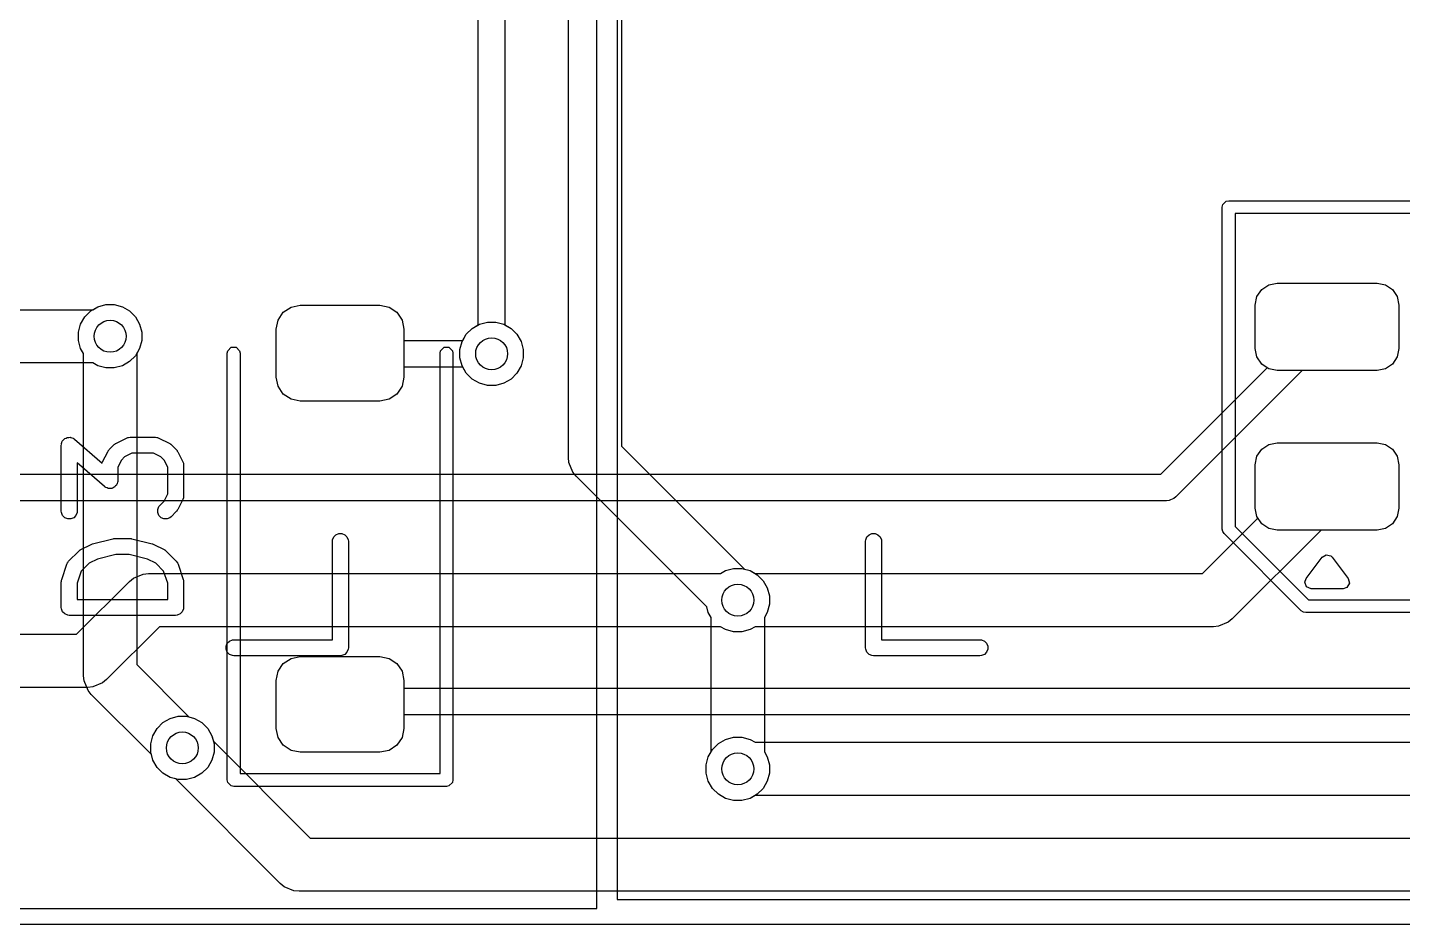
# Model space of a CAD drawing. Header units: millimetres. Extents: x 14 to 286, y -133 to -45.
# Drawn here: x 39.3 to 52.22, y -104.77 to -96.34 of the extents above; entities that cross this region are included whole.
import ezdxf

# ---------------------------------------------------------------- set-up
doc = ezdxf.new("R2010")
doc.units = ezdxf.units.MM
for name, color, linetype, true_color in [('B.Cu', 153, 'CONTINUOUS', 0x4d7fc4), ('F.Cu', 13, 'CONTINUOUS', 0xc83434), ('F.Mask', 201, 'CONTINUOUS', 0xd864ff), ('F.Paste', 253, 'CONTINUOUS', 0xb4a09a), ('F.Silkscreen', 41, 'CONTINUOUS', 0xf2eda1), ('User.Drawings', 9, 'CONTINUOUS', 0xc2c2c2)]:
    doc.layers.add(name, color=color, linetype=linetype, true_color=true_color)

msp = doc.modelspace()

# ---------------------------------------------------------------- linework, layer by layer
at = {"layer": 'B.Cu', "linetype": 'CONTINUOUS'}
for p, q in [((44.8854, -87.8428), (44.8854, -100.272646)), ((44.3854, -100.3762), (44.3854, -87.946354)), ((43.539, -99.131822), (43.539, -94.644976)), ((43.789, -94.5932), (43.789, -99.131822)), ((39.896372, -99.000894), (39.964195, -98.961736)), ((39.964195, -98.961736), (40.039842, -98.941467)), ((40.039842, -98.941467), (40.118158, -98.941467)), ((40.118158, -98.941467), (40.193805, -98.961736)), ((40.193805, -98.961736), (40.261628, -99.000894)), ((39.801836, -99.124095), (39.840994, -99.056272)), ((39.840994, -99.056272), (39.896372, -99.000894)), ((40.261628, -99.000894), (40.317006, -99.056272)), ((40.317006, -99.056272), (40.356164, -99.124095)), ((39.781567, -99.199742), (39.801836, -99.124095)), ((39.781567, -99.278058), (39.781567, -99.199742)), ((40.356164, -99.124095), (40.376433, -99.199742)), ((40.376433, -99.199742), (40.376433, -99.278058)), ((43.386836, -99.288295), (43.425994, -99.220472)), ((43.425994, -99.220472), (43.481372, -99.165094)), ((43.481372, -99.165094), (43.539, -99.131822)), ((43.789, -99.131822), (43.846628, -99.165094)), ((43.846628, -99.165094), (43.902006, -99.220472)), ((43.902006, -99.220472), (43.941164, -99.288295)), ((39.801836, -99.353705), (39.781567, -99.278058)), ((39.829, -99.400753), (39.801836, -99.353705)), ((40.356164, -99.353705), (40.329, -99.400753)), ((40.376433, -99.278058), (40.356164, -99.353705)), ((43.366567, -99.363942), (43.386836, -99.288295)), ((43.941164, -99.288295), (43.961433, -99.363942)), ((39.829, -102.4274), (39.829, -99.400753)), ((40.329, -99.400753), (40.329, -102.323846)), ((43.366567, -99.442258), (43.366567, -99.363942)), ((43.386836, -99.517905), (43.366567, -99.442258)), ((43.961433, -99.442258), (43.941164, -99.517905)), ((43.961433, -99.363942), (43.961433, -99.442258)), ((43.425994, -99.585728), (43.386836, -99.517905)), ((43.481372, -99.641106), (43.425994, -99.585728)), ((43.902006, -99.585728), (43.846628, -99.641106)), ((43.941164, -99.517905), (43.902006, -99.585728)), ((43.549195, -99.680264), (43.481372, -99.641106)), ((43.624842, -99.700533), (43.549195, -99.680264)), ((43.703158, -99.700533), (43.624842, -99.700533)), ((43.778805, -99.680264), (43.703158, -99.700533)), ((43.846628, -99.641106), (43.778805, -99.680264)), ((44.390204, -100.424973), (44.3854, -100.3762)), ((44.8854, -100.272646), (46.039428, -101.426675)), ((44.427533, -100.515093), (44.390204, -100.424973)), ((44.427537, -100.515097), (44.427533, -100.515093)), ((44.458623, -100.552977), (44.427537, -100.515097)), ((45.685875, -101.780228), (44.458623, -100.552977)), ((46.039428, -101.426675), (46.091905, -101.440736)), ((46.091905, -101.440736), (46.159728, -101.479894)), ((46.159728, -101.479894), (46.215106, -101.535272)), ((46.215106, -101.535272), (46.254264, -101.603095)), ((46.254264, -101.603095), (46.274533, -101.678742)), ((46.274533, -101.678742), (46.274533, -101.757058)), ((45.699936, -101.832705), (45.685875, -101.780228)), ((46.274533, -101.757058), (46.254264, -101.832705)), ((45.7271, -101.879753), (45.699936, -101.832705)), ((45.7271, -103.141346), (45.7271, -101.879753)), ((46.254264, -101.832705), (46.2271, -101.879753)), ((46.2271, -101.879753), (46.2271, -103.141346)), ((40.329, -102.323846), (40.820029, -102.814875)), ((39.833804, -102.476173), (39.829, -102.4274)), ((39.871133, -102.566293), (39.833804, -102.476173)), ((39.871137, -102.566297), (39.871133, -102.566293)), ((39.902223, -102.604177), (39.871137, -102.566297)), ((40.466475, -103.168429), (39.902223, -102.604177)), ((40.820029, -102.814875), (40.872505, -102.828936)), ((40.872505, -102.828936), (40.940328, -102.868094)), ((40.940328, -102.868094), (40.995706, -102.923472)), ((40.995706, -102.923472), (41.034864, -102.991295)), ((41.034864, -102.991295), (41.055133, -103.066942)), ((41.055133, -103.066942), (41.055133, -103.145258)), ((40.480536, -103.220905), (40.466475, -103.168429)), ((40.519694, -103.288728), (40.480536, -103.220905)), ((41.034864, -103.220905), (40.995706, -103.288728)), ((41.055133, -103.145258), (41.034864, -103.220905)), ((45.679667, -103.264042), (45.699936, -103.188395)), ((45.699936, -103.188395), (45.7271, -103.141346)), ((46.2271, -103.141346), (46.254264, -103.188395)), ((46.254264, -103.188395), (46.274533, -103.264042)), ((40.575072, -103.344106), (40.519694, -103.288728)), ((40.642895, -103.383264), (40.575072, -103.344106)), ((40.940328, -103.344106), (40.872505, -103.383264)), ((40.995706, -103.288728), (40.940328, -103.344106)), ((45.679667, -103.342358), (45.679667, -103.264042)), ((45.699936, -103.418005), (45.679667, -103.342358)), ((46.274533, -103.342358), (46.254264, -103.418005)), ((46.274533, -103.264042), (46.274533, -103.342358)), ((40.718542, -103.403533), (40.642895, -103.383264)), ((40.796858, -103.403533), (40.718542, -103.403533)), ((40.872505, -103.383264), (40.796858, -103.403533)), ((45.739094, -103.485828), (45.699936, -103.418005)), ((45.794472, -103.541206), (45.739094, -103.485828)), ((46.215106, -103.485828), (46.159728, -103.541206)), ((46.254264, -103.418005), (46.215106, -103.485828)), ((45.862295, -103.580364), (45.794472, -103.541206)), ((45.937942, -103.600633), (45.862295, -103.580364)), ((46.016258, -103.600633), (45.937942, -103.600633)), ((46.091905, -103.580364), (46.016258, -103.600633)), ((46.159728, -103.541206), (46.091905, -103.580364))]:
    msp.add_line(p, q, dxfattribs=at)
at = {"layer": 'B.Cu'}
for centre in [(40.079, -99.2389), (43.664, -99.4031), (45.9771, -101.7179), (40.7577, -103.1061), (45.9771, -103.3032)]:
    msp.add_circle(centre, 0.15, dxfattribs=at)
at = {"layer": 'F.Cu', "linetype": 'CONTINUOUS'}
for p, q in [((50.855605, -98.86655), (50.900043, -98.800043)), ((50.900043, -98.800043), (50.96655, -98.755605)), ((50.96655, -98.755605), (51.045, -98.74)), ((51.045, -98.74), (51.985, -98.74)), ((51.985, -98.74), (52.06345, -98.755605)), ((52.06345, -98.755605), (52.129957, -98.800043)), ((52.129957, -98.800043), (52.174395, -98.86655)), ((39.917146, -98.9889), (39.964195, -98.961736)), ((39.964195, -98.961736), (40.039842, -98.941467)), ((40.039842, -98.941467), (40.118158, -98.941467)), ((40.118158, -98.941467), (40.193805, -98.961736)), ((40.193805, -98.961736), (40.261628, -99.000894)), ((41.705901, -99.013401), (41.778896, -98.964627)), ((41.778896, -98.964627), (41.865, -98.9475)), ((41.865, -98.9475), (42.615, -98.9475)), ((42.615, -98.9475), (42.701104, -98.964627)), ((42.701104, -98.964627), (42.774099, -99.013401)), ((50.84, -98.945), (50.855605, -98.86655)), ((50.84, -99.355), (50.84, -98.945)), ((52.174395, -98.86655), (52.19, -98.945)), ((52.19, -98.945), (52.19, -99.355)), ((38.65, -98.9889), (39.917146, -98.9889)), ((40.261628, -99.000894), (40.317006, -99.056272)), ((40.317006, -99.056272), (40.356164, -99.124095)), ((41.64, -99.1725), (41.657127, -99.086396)), ((41.657127, -99.086396), (41.705901, -99.013401)), ((42.774099, -99.013401), (42.822873, -99.086396)), ((42.822873, -99.086396), (42.84, -99.1725)), ((40.356164, -99.124095), (40.376433, -99.199742)), ((40.376433, -99.199742), (40.376433, -99.278058)), ((41.64, -99.6225), (41.64, -99.1725)), ((42.84, -99.1725), (42.84, -99.2781)), ((43.392722, -99.2781), (43.425994, -99.220472)), ((43.425994, -99.220472), (43.481372, -99.165094)), ((43.481372, -99.165094), (43.549195, -99.125936)), ((43.549195, -99.125936), (43.624842, -99.105667)), ((43.624842, -99.105667), (43.703158, -99.105667)), ((43.703158, -99.105667), (43.778805, -99.125936)), ((43.778805, -99.125936), (43.846628, -99.165094)), ((43.846628, -99.165094), (43.902006, -99.220472)), ((43.902006, -99.220472), (43.941164, -99.288295)), ((40.356164, -99.353705), (40.317006, -99.421528)), ((40.376433, -99.278058), (40.356164, -99.353705)), ((42.84, -99.2781), (43.392722, -99.2781)), ((43.941164, -99.288295), (43.961433, -99.363942)), ((50.855605, -99.43345), (50.84, -99.355)), ((52.19, -99.355), (52.174395, -99.43345)), ((39.917146, -99.4889), (38.604027, -99.4889)), ((39.964195, -99.516064), (39.917146, -99.4889)), ((40.261628, -99.476906), (40.193805, -99.516064)), ((40.317006, -99.421528), (40.261628, -99.476906)), ((43.961433, -99.442258), (43.941164, -99.517905)), ((43.961433, -99.363942), (43.961433, -99.442258)), ((50.900043, -99.499957), (50.855605, -99.43345)), ((52.174395, -99.43345), (52.129957, -99.499957)), ((40.039842, -99.536333), (39.964195, -99.516064)), ((40.118158, -99.536333), (40.039842, -99.536333)), ((40.193805, -99.516064), (40.118158, -99.536333)), ((43.392722, -99.5281), (42.84, -99.5281)), ((42.84, -99.5281), (42.84, -99.6225)), ((43.425994, -99.585728), (43.392722, -99.5281)), ((43.481372, -99.641106), (43.425994, -99.585728)), ((43.902006, -99.585728), (43.846628, -99.641106)), ((43.941164, -99.517905), (43.902006, -99.585728)), ((49.953224, -100.535), (50.952929, -99.535294)), ((51.281777, -99.56), (50.093388, -100.748388)), ((50.952929, -99.535294), (50.900043, -99.499957)), ((51.985, -99.56), (51.281777, -99.56)), ((52.06345, -99.544395), (51.985, -99.56)), ((52.129957, -99.499957), (52.06345, -99.544395)), ((41.657127, -99.708604), (41.64, -99.6225)), ((41.705901, -99.781599), (41.657127, -99.708604)), ((42.822873, -99.708604), (42.774099, -99.781599)), ((42.84, -99.6225), (42.822873, -99.708604)), ((43.549195, -99.680264), (43.481372, -99.641106)), ((43.624842, -99.700533), (43.549195, -99.680264)), ((43.703158, -99.700533), (43.624842, -99.700533)), ((43.778805, -99.680264), (43.703158, -99.700533)), ((43.846628, -99.641106), (43.778805, -99.680264)), ((41.778896, -99.830373), (41.705901, -99.781599)), ((41.865, -99.8475), (41.778896, -99.830373)), ((42.615, -99.8475), (41.865, -99.8475)), ((42.701104, -99.830373), (42.615, -99.8475)), ((42.774099, -99.781599), (42.701104, -99.830373)), ((50.900043, -100.300043), (50.96655, -100.255605)), ((50.96655, -100.255605), (51.045, -100.24)), ((51.045, -100.24), (51.985, -100.24)), ((51.985, -100.24), (52.06345, -100.255605)), ((52.06345, -100.255605), (52.129957, -100.300043)), ((50.84, -100.445), (50.855605, -100.36655)), ((50.855605, -100.36655), (50.900043, -100.300043)), ((52.129957, -100.300043), (52.174395, -100.36655)), ((52.174395, -100.36655), (52.19, -100.445)), ((50.84, -100.855), (50.84, -100.445)), ((52.19, -100.445), (52.19, -100.855)), ((38.65, -100.535), (49.953224, -100.535)), ((50.043758, -100.776645), (50.029387, -100.782598)), ((50.074446, -100.763934), (50.043758, -100.776645)), ((50.074451, -100.763928), (50.074446, -100.763934)), ((50.093388, -100.748388), (50.074451, -100.763928)), ((50.005, -100.785), (38.65, -100.785)), ((50.029386, -100.782598), (50.005, -100.785)), ((50.029387, -100.782598), (50.029386, -100.782598)), ((50.855605, -100.93345), (50.84, -100.855)), ((52.19, -100.855), (52.174395, -100.93345)), ((50.343546, -101.4679), (50.864573, -100.946872)), ((50.864573, -100.946872), (50.855605, -100.93345)), ((52.129957, -100.999957), (52.06345, -101.044395)), ((52.174395, -100.93345), (52.129957, -100.999957)), ((51.458553, -101.06), (50.623877, -101.894677)), ((51.985, -101.06), (51.458553, -101.06)), ((52.06345, -101.044395), (51.985, -101.06)), ((45.862295, -101.440736), (45.937942, -101.420467)), ((45.937942, -101.420467), (46.016258, -101.420467)), ((46.016258, -101.420467), (46.091905, -101.440736)), ((39.764546, -102.038), (40.261423, -101.541123)), ((40.261423, -101.541123), (40.299302, -101.510037)), ((40.299302, -101.510037), (40.299307, -101.510033)), ((40.299307, -101.510033), (40.389427, -101.472704)), ((40.389427, -101.472704), (40.4382, -101.4679)), ((40.4382, -101.4679), (45.815246, -101.4679)), ((45.815246, -101.4679), (45.862295, -101.440736)), ((46.091905, -101.440736), (46.138954, -101.4679)), ((46.138954, -101.4679), (50.343546, -101.4679)), ((50.585993, -101.925767), (50.495873, -101.963096)), ((50.585997, -101.925762), (50.585993, -101.925767)), ((50.623877, -101.894677), (50.585997, -101.925762)), ((33.306454, -102.038), (39.764546, -102.038)), ((40.541754, -101.9679), (40.044877, -102.464777)), ((45.815246, -101.9679), (40.541754, -101.9679)), ((45.862295, -101.995064), (45.815246, -101.9679)), ((45.937942, -102.015333), (45.862295, -101.995064)), ((46.016258, -102.015333), (45.937942, -102.015333)), ((46.091905, -101.995064), (46.016258, -102.015333)), ((46.138954, -101.9679), (46.091905, -101.995064)), ((50.4471, -101.9679), (46.138954, -101.9679)), ((50.495873, -101.963096), (50.4471, -101.9679)), ((41.657127, -102.386396), (41.705901, -102.313401)), ((41.705901, -102.313401), (41.778896, -102.264627)), ((41.778896, -102.264627), (41.865, -102.2475)), ((41.865, -102.2475), (42.615, -102.2475)), ((42.615, -102.2475), (42.701104, -102.264627)), ((42.701104, -102.264627), (42.774099, -102.313401)), ((42.774099, -102.313401), (42.822873, -102.386396)), ((41.64, -102.4725), (41.657127, -102.386396)), ((42.822873, -102.386396), (42.84, -102.4725)), ((39.8681, -102.538), (33.306454, -102.538)), ((39.916873, -102.533196), (39.8681, -102.538)), ((40.006993, -102.495867), (39.916873, -102.533196)), ((40.006997, -102.495862), (40.006993, -102.495867)), ((40.044877, -102.464777), (40.006997, -102.495862)), ((41.64, -102.9225), (41.64, -102.4725)), ((42.84, -102.4725), (42.84, -102.545)), ((42.84, -102.545), (61.24, -102.545)), ((40.575072, -102.868094), (40.642895, -102.828936)), ((40.642895, -102.828936), (40.718542, -102.808667)), ((40.718542, -102.808667), (40.796858, -102.808667)), ((40.796858, -102.808667), (40.872505, -102.828936)), ((40.872505, -102.828936), (40.940328, -102.868094)), ((61.24, -102.795), (42.84, -102.795)), ((42.84, -102.795), (42.84, -102.9225)), ((40.480536, -102.991295), (40.519694, -102.923472)), ((40.519694, -102.923472), (40.575072, -102.868094)), ((40.940328, -102.868094), (40.995706, -102.923472)), ((40.995706, -102.923472), (41.034864, -102.991295)), ((41.657127, -103.008604), (41.64, -102.9225)), ((42.84, -102.9225), (42.822873, -103.008604)), ((40.460267, -103.066942), (40.480536, -102.991295)), ((40.460267, -103.145258), (40.460267, -103.066942)), ((41.034864, -102.991295), (41.048924, -103.04377)), ((41.048924, -103.04377), (41.957853, -103.9527)), ((41.705901, -103.081599), (41.657127, -103.008604)), ((41.778896, -103.130373), (41.705901, -103.081599)), ((42.774099, -103.081599), (42.701104, -103.130373)), ((42.822873, -103.008604), (42.774099, -103.081599)), ((45.739094, -103.120572), (45.794472, -103.065194)), ((45.794472, -103.065194), (45.862295, -103.026036)), ((45.862295, -103.026036), (45.937942, -103.005767)), ((45.937942, -103.005767), (46.016258, -103.005767)), ((46.016258, -103.005767), (46.091905, -103.026036)), ((46.091905, -103.026036), (46.138954, -103.0532)), ((46.138954, -103.0532), (60.3003, -103.0532)), ((40.480536, -103.220905), (40.460267, -103.145258)), ((40.519694, -103.288728), (40.480536, -103.220905)), ((41.865, -103.1475), (41.778896, -103.130373)), ((42.615, -103.1475), (41.865, -103.1475)), ((42.701104, -103.130373), (42.615, -103.1475)), ((45.679667, -103.264042), (45.699936, -103.188395)), ((45.699936, -103.188395), (45.739094, -103.120572)), ((40.575072, -103.344106), (40.519694, -103.288728)), ((40.642895, -103.383264), (40.575072, -103.344106)), ((45.679667, -103.342358), (45.679667, -103.264042)), ((45.699936, -103.418005), (45.679667, -103.342358)), ((40.69537, -103.397324), (40.642895, -103.383264)), ((41.677524, -104.379477), (40.69537, -103.397324)), ((45.739094, -103.485828), (45.699936, -103.418005)), ((45.794472, -103.541206), (45.739094, -103.485828)), ((45.862295, -103.580364), (45.794472, -103.541206)), ((45.937942, -103.600633), (45.862295, -103.580364)), ((46.016258, -103.600633), (45.937942, -103.600633)), ((46.091905, -103.580364), (46.016258, -103.600633)), ((46.138954, -103.5532), (46.091905, -103.580364)), ((60.196746, -103.5532), (46.138954, -103.5532)), ((41.957853, -103.9527), (59.745446, -103.9527)), ((41.715408, -104.410568), (41.677524, -104.379477)), ((41.805528, -104.447897), (41.715408, -104.410568)), ((41.805537, -104.447897), (41.805528, -104.447897)), ((41.8543, -104.4527), (41.805537, -104.447897)), ((59.745446, -104.4527), (41.8543, -104.4527))]:
    msp.add_line(p, q, dxfattribs=at)
at = {"layer": 'F.Cu'}
for centre in [(40.079, -99.2389), (43.664, -99.4031), (45.9771, -101.7179), (40.7577, -103.1061), (45.9771, -103.3032)]:
    msp.add_circle(centre, 0.15, dxfattribs=at)
at = {"layer": 'F.Mask', "linetype": 'CONTINUOUS'}
for p, q in [((50.855605, -98.86655), (50.900043, -98.800043)), ((50.900043, -98.800043), (50.96655, -98.755605)), ((50.96655, -98.755605), (51.045, -98.74)), ((51.045, -98.74), (51.985, -98.74)), ((51.985, -98.74), (52.06345, -98.755605)), ((52.06345, -98.755605), (52.129957, -98.800043)), ((52.129957, -98.800043), (52.174395, -98.86655)), ((41.705901, -99.013401), (41.778896, -98.964627)), ((41.778896, -98.964627), (41.865, -98.9475)), ((41.865, -98.9475), (42.615, -98.9475)), ((42.615, -98.9475), (42.701104, -98.964627)), ((42.701104, -98.964627), (42.774099, -99.013401)), ((50.84, -98.945), (50.855605, -98.86655)), ((50.84, -99.355), (50.84, -98.945)), ((52.174395, -98.86655), (52.19, -98.945)), ((52.19, -98.945), (52.19, -99.355)), ((41.64, -99.1725), (41.657127, -99.086396)), ((41.657127, -99.086396), (41.705901, -99.013401)), ((42.774099, -99.013401), (42.822873, -99.086396)), ((42.822873, -99.086396), (42.84, -99.1725)), ((41.64, -99.6225), (41.64, -99.1725)), ((42.84, -99.1725), (42.84, -99.6225)), ((50.855605, -99.43345), (50.84, -99.355)), ((52.19, -99.355), (52.174395, -99.43345)), ((50.900043, -99.499957), (50.855605, -99.43345)), ((52.174395, -99.43345), (52.129957, -99.499957)), ((50.96655, -99.544395), (50.900043, -99.499957)), ((51.045, -99.56), (50.96655, -99.544395)), ((51.985, -99.56), (51.045, -99.56)), ((52.06345, -99.544395), (51.985, -99.56)), ((52.129957, -99.499957), (52.06345, -99.544395)), ((41.657127, -99.708604), (41.64, -99.6225)), ((41.705901, -99.781599), (41.657127, -99.708604)), ((42.822873, -99.708604), (42.774099, -99.781599)), ((42.84, -99.6225), (42.822873, -99.708604)), ((41.778896, -99.830373), (41.705901, -99.781599)), ((41.865, -99.8475), (41.778896, -99.830373)), ((42.615, -99.8475), (41.865, -99.8475)), ((42.701104, -99.830373), (42.615, -99.8475)), ((42.774099, -99.781599), (42.701104, -99.830373)), ((50.900043, -100.300043), (50.96655, -100.255605)), ((50.96655, -100.255605), (51.045, -100.24)), ((51.045, -100.24), (51.985, -100.24)), ((51.985, -100.24), (52.06345, -100.255605)), ((52.06345, -100.255605), (52.129957, -100.300043)), ((50.84, -100.445), (50.855605, -100.36655)), ((50.855605, -100.36655), (50.900043, -100.300043)), ((52.129957, -100.300043), (52.174395, -100.36655)), ((52.174395, -100.36655), (52.19, -100.445)), ((50.84, -100.855), (50.84, -100.445)), ((52.19, -100.445), (52.19, -100.855)), ((50.855605, -100.93345), (50.84, -100.855)), ((52.19, -100.855), (52.174395, -100.93345)), ((50.900043, -100.999957), (50.855605, -100.93345)), ((50.96655, -101.044395), (50.900043, -100.999957)), ((52.129957, -100.999957), (52.06345, -101.044395)), ((52.174395, -100.93345), (52.129957, -100.999957)), ((51.045, -101.06), (50.96655, -101.044395)), ((51.985, -101.06), (51.045, -101.06)), ((52.06345, -101.044395), (51.985, -101.06)), ((41.657127, -102.386396), (41.705901, -102.313401)), ((41.705901, -102.313401), (41.778896, -102.264627)), ((41.778896, -102.264627), (41.865, -102.2475)), ((41.865, -102.2475), (42.615, -102.2475)), ((42.615, -102.2475), (42.701104, -102.264627)), ((42.701104, -102.264627), (42.774099, -102.313401)), ((42.774099, -102.313401), (42.822873, -102.386396)), ((41.64, -102.4725), (41.657127, -102.386396)), ((42.822873, -102.386396), (42.84, -102.4725)), ((41.64, -102.9225), (41.64, -102.4725)), ((42.84, -102.4725), (42.84, -102.9225)), ((41.657127, -103.008604), (41.64, -102.9225)), ((42.84, -102.9225), (42.822873, -103.008604)), ((41.705901, -103.081599), (41.657127, -103.008604)), ((41.778896, -103.130373), (41.705901, -103.081599)), ((42.774099, -103.081599), (42.701104, -103.130373)), ((42.822873, -103.008604), (42.774099, -103.081599)), ((41.865, -103.1475), (41.778896, -103.130373)), ((42.615, -103.1475), (41.865, -103.1475)), ((42.701104, -103.130373), (42.615, -103.1475))]:
    msp.add_line(p, q, dxfattribs=at)
at = {"layer": 'F.Paste', "linetype": 'CONTINUOUS'}
for p, q in [((50.855605, -98.86655), (50.900043, -98.800043)), ((50.900043, -98.800043), (50.96655, -98.755605)), ((50.96655, -98.755605), (51.045, -98.74)), ((51.045, -98.74), (51.985, -98.74)), ((51.985, -98.74), (52.06345, -98.755605)), ((52.06345, -98.755605), (52.129957, -98.800043)), ((52.129957, -98.800043), (52.174395, -98.86655)), ((41.705901, -99.013401), (41.778896, -98.964627)), ((41.778896, -98.964627), (41.865, -98.9475)), ((41.865, -98.9475), (42.615, -98.9475)), ((42.615, -98.9475), (42.701104, -98.964627)), ((42.701104, -98.964627), (42.774099, -99.013401)), ((50.84, -98.945), (50.855605, -98.86655)), ((50.84, -99.355), (50.84, -98.945)), ((52.174395, -98.86655), (52.19, -98.945)), ((52.19, -98.945), (52.19, -99.355)), ((41.64, -99.1725), (41.657127, -99.086396)), ((41.657127, -99.086396), (41.705901, -99.013401)), ((42.774099, -99.013401), (42.822873, -99.086396)), ((42.822873, -99.086396), (42.84, -99.1725)), ((41.64, -99.6225), (41.64, -99.1725)), ((42.84, -99.1725), (42.84, -99.6225)), ((50.855605, -99.43345), (50.84, -99.355)), ((52.19, -99.355), (52.174395, -99.43345)), ((50.900043, -99.499957), (50.855605, -99.43345)), ((52.174395, -99.43345), (52.129957, -99.499957)), ((50.96655, -99.544395), (50.900043, -99.499957)), ((51.045, -99.56), (50.96655, -99.544395)), ((51.985, -99.56), (51.045, -99.56)), ((52.06345, -99.544395), (51.985, -99.56)), ((52.129957, -99.499957), (52.06345, -99.544395)), ((41.657127, -99.708604), (41.64, -99.6225)), ((41.705901, -99.781599), (41.657127, -99.708604)), ((42.822873, -99.708604), (42.774099, -99.781599)), ((42.84, -99.6225), (42.822873, -99.708604)), ((41.778896, -99.830373), (41.705901, -99.781599)), ((41.865, -99.8475), (41.778896, -99.830373)), ((42.615, -99.8475), (41.865, -99.8475)), ((42.701104, -99.830373), (42.615, -99.8475)), ((42.774099, -99.781599), (42.701104, -99.830373)), ((50.900043, -100.300043), (50.96655, -100.255605)), ((50.96655, -100.255605), (51.045, -100.24)), ((51.045, -100.24), (51.985, -100.24)), ((51.985, -100.24), (52.06345, -100.255605)), ((52.06345, -100.255605), (52.129957, -100.300043)), ((50.84, -100.445), (50.855605, -100.36655)), ((50.855605, -100.36655), (50.900043, -100.300043)), ((52.129957, -100.300043), (52.174395, -100.36655)), ((52.174395, -100.36655), (52.19, -100.445)), ((50.84, -100.855), (50.84, -100.445)), ((52.19, -100.445), (52.19, -100.855)), ((50.855605, -100.93345), (50.84, -100.855)), ((52.19, -100.855), (52.174395, -100.93345)), ((50.900043, -100.999957), (50.855605, -100.93345)), ((50.96655, -101.044395), (50.900043, -100.999957)), ((52.129957, -100.999957), (52.06345, -101.044395)), ((52.174395, -100.93345), (52.129957, -100.999957)), ((51.045, -101.06), (50.96655, -101.044395)), ((51.985, -101.06), (51.045, -101.06)), ((52.06345, -101.044395), (51.985, -101.06)), ((41.657127, -102.386396), (41.705901, -102.313401)), ((41.705901, -102.313401), (41.778896, -102.264627)), ((41.778896, -102.264627), (41.865, -102.2475)), ((41.865, -102.2475), (42.615, -102.2475)), ((42.615, -102.2475), (42.701104, -102.264627)), ((42.701104, -102.264627), (42.774099, -102.313401)), ((42.774099, -102.313401), (42.822873, -102.386396)), ((41.64, -102.4725), (41.657127, -102.386396)), ((42.822873, -102.386396), (42.84, -102.4725)), ((41.64, -102.9225), (41.64, -102.4725)), ((42.84, -102.4725), (42.84, -102.9225)), ((41.657127, -103.008604), (41.64, -102.9225)), ((42.84, -102.9225), (42.822873, -103.008604)), ((41.705901, -103.081599), (41.657127, -103.008604)), ((41.778896, -103.130373), (41.705901, -103.081599)), ((42.774099, -103.081599), (42.701104, -103.130373)), ((42.822873, -103.008604), (42.774099, -103.081599)), ((41.865, -103.1475), (41.778896, -103.130373)), ((42.615, -103.1475), (41.865, -103.1475)), ((42.701104, -103.130373), (42.615, -103.1475))]:
    msp.add_line(p, q, dxfattribs=at)
at = {"layer": 'F.Silkscreen', "linetype": 'CONTINUOUS'}
for p, q in [((50.53, -98.025), (50.534567, -98.002039)), ((50.53, -101.05), (50.53, -98.025)), ((50.534567, -98.002039), (50.567039, -97.969567)), ((50.567039, -97.969567), (50.59, -97.965)), ((50.59, -97.965), (57.89, -97.965)), ((50.65, -98.085), (50.65, -101.025147)), ((57.83, -98.085), (50.65, -98.085)), ((41.184567, -99.374539), (41.217039, -99.342067)), ((41.217039, -99.342067), (41.262961, -99.342067)), ((41.262961, -99.342067), (41.295433, -99.374539)), ((43.184567, -99.374539), (43.217039, -99.342067)), ((43.217039, -99.342067), (43.262961, -99.342067)), ((43.262961, -99.342067), (43.295433, -99.374539)), ((41.18, -99.3975), (41.184567, -99.374539)), ((41.18, -103.4075), (41.18, -99.3975)), ((41.295433, -99.374539), (41.3, -99.3975)), ((41.3, -99.3975), (41.3, -103.3475)), ((43.18, -99.3975), (43.184567, -99.374539)), ((43.18, -103.3475), (43.18, -99.3975)), ((43.295433, -99.374539), (43.3, -99.3975)), ((43.3, -99.3975), (43.3, -103.4075)), ((39.619819, -100.261785), (39.620581, -100.254046)), ((39.619819, -100.880832), (39.619819, -100.261785)), ((39.62045, -100.252079), (39.620908, -100.250723)), ((39.620581, -100.254046), (39.62045, -100.252079)), ((39.620908, -100.250723), (39.62126, -100.247153)), ((39.62126, -100.247153), (39.625923, -100.235895)), ((39.625923, -100.235895), (39.629825, -100.224358)), ((39.629825, -100.224358), (39.63149, -100.222453)), ((39.63149, -100.222453), (39.632459, -100.220117)), ((39.632459, -100.220117), (39.641069, -100.211506)), ((39.641069, -100.211506), (39.649095, -100.202334)), ((39.649095, -100.202334), (39.651364, -100.201211)), ((39.651364, -100.201211), (39.653151, -100.199425)), ((39.653151, -100.199425), (39.664401, -100.194764)), ((39.664401, -100.194764), (39.675327, -100.189362)), ((39.675327, -100.189362), (39.67785, -100.189193)), ((39.67785, -100.189193), (39.680187, -100.188226)), ((39.680187, -100.188226), (39.692372, -100.188226)), ((39.692372, -100.188226), (39.704525, -100.187416)), ((39.704525, -100.187416), (39.70692, -100.188226)), ((39.70692, -100.188226), (39.709451, -100.188226)), ((39.709451, -100.188226), (39.720708, -100.192889)), ((39.720708, -100.192889), (39.732246, -100.196791)), ((39.732246, -100.196791), (39.735163, -100.198876)), ((39.735163, -100.198876), (39.736487, -100.199425)), ((39.736487, -100.199425), (39.737882, -100.20082)), ((39.737882, -100.20082), (39.744207, -100.205342)), ((39.744207, -100.205342), (40.003516, -100.432237)), ((40.070357, -100.30399), (40.117976, -100.256371)), ((40.117976, -100.256371), (40.123725, -100.251652)), ((40.123725, -100.251652), (40.125025, -100.250154)), ((40.125025, -100.250154), (40.127284, -100.248732)), ((40.127284, -100.248732), (40.129341, -100.247044)), ((40.129341, -100.247044), (40.131168, -100.246286)), ((40.131168, -100.246286), (40.137468, -100.242322)), ((40.137468, -100.242322), (40.232706, -100.194703)), ((40.232706, -100.194703), (40.246437, -100.189448)), ((40.246437, -100.189448), (40.249126, -100.189256)), ((40.249126, -100.189256), (40.251615, -100.188226)), ((40.251615, -100.188226), (40.266247, -100.186785)), ((40.266247, -100.186785), (40.504342, -100.186785)), ((40.504342, -100.186785), (40.518974, -100.188226)), ((40.518974, -100.188226), (40.521463, -100.189257)), ((40.521463, -100.189257), (40.524151, -100.189448)), ((40.524151, -100.189448), (40.537883, -100.194703)), ((40.537883, -100.194703), (40.633121, -100.242322)), ((40.633121, -100.242322), (40.639417, -100.246285)), ((40.639417, -100.246285), (40.641247, -100.247043)), ((40.641247, -100.247043), (40.643305, -100.248732)), ((40.643305, -100.248732), (40.645564, -100.250154)), ((40.645564, -100.250154), (40.646863, -100.251652)), ((40.646863, -100.251652), (40.652612, -100.25637)), ((40.652612, -100.25637), (40.700232, -100.303989)), ((40.008689, -100.41872), (40.056308, -100.323482)), ((40.056308, -100.323482), (40.060272, -100.317182)), ((40.060272, -100.317182), (40.06103, -100.315355)), ((40.06103, -100.315355), (40.062718, -100.313298)), ((40.062718, -100.313298), (40.06414, -100.311039)), ((40.06414, -100.311039), (40.065638, -100.309739)), ((40.065638, -100.309739), (40.070357, -100.30399)), ((40.215436, -100.371043), (40.185029, -100.40145)), ((40.283952, -100.336785), (40.215436, -100.371043)), ((40.486637, -100.336785), (40.283952, -100.336785)), ((40.555153, -100.371043), (40.486637, -100.336785)), ((40.585561, -100.40145), (40.555153, -100.371043)), ((40.700232, -100.303989), (40.70495, -100.309738)), ((40.70495, -100.309738), (40.70645, -100.311039)), ((40.70645, -100.311039), (40.707872, -100.313298)), ((40.707872, -100.313298), (40.70956, -100.315355)), ((40.70956, -100.315355), (40.710317, -100.317182)), ((40.710317, -100.317182), (40.714282, -100.323482)), ((40.714282, -100.323482), (40.761901, -100.41872)), ((40.026383, -100.651561), (39.769819, -100.427067)), ((39.769819, -100.427067), (39.769819, -100.880832)), ((40.003516, -100.432237), (40.008689, -100.41872)), ((40.185029, -100.40145), (40.150771, -100.469966)), ((40.150771, -100.469966), (40.150771, -100.595118)), ((40.619819, -100.469966), (40.585561, -100.40145)), ((40.619819, -100.72027), (40.619819, -100.469966)), ((40.761901, -100.41872), (40.767156, -100.432451)), ((40.767156, -100.432451), (40.767347, -100.43514)), ((40.767347, -100.43514), (40.768378, -100.437629)), ((40.768378, -100.437629), (40.769819, -100.452261)), ((40.769819, -100.452261), (40.769819, -100.737975)), ((40.032707, -100.656082), (40.026383, -100.651561)), ((40.12952, -100.645396), (40.121495, -100.654569)), ((40.138131, -100.636786), (40.12952, -100.645396)), ((40.139099, -100.634449), (40.138131, -100.636786)), ((40.140765, -100.632545), (40.139099, -100.634449)), ((40.144666, -100.621007), (40.140765, -100.632545)), ((40.14933, -100.60975), (40.144666, -100.621007)), ((40.149681, -100.606179), (40.14933, -100.60975)), ((40.15014, -100.604824), (40.149681, -100.606179)), ((40.150771, -100.595118), (40.150008, -100.602856)), ((40.150008, -100.602856), (40.15014, -100.604824)), ((40.034103, -100.657478), (40.032707, -100.656082)), ((40.035426, -100.658026), (40.034103, -100.657478)), ((40.038344, -100.660112), (40.035426, -100.658026)), ((40.049881, -100.664013), (40.038344, -100.660112)), ((40.061139, -100.668677), (40.049881, -100.664013)), ((40.06367, -100.668677), (40.061139, -100.668677)), ((40.066065, -100.669487), (40.06367, -100.668677)), ((40.078218, -100.668677), (40.066065, -100.669487)), ((40.090403, -100.668677), (40.078218, -100.668677)), ((40.092739, -100.667709), (40.090403, -100.668677)), ((40.095263, -100.667541), (40.092739, -100.667709)), ((40.106188, -100.662138), (40.095263, -100.667541)), ((40.117439, -100.657478), (40.106188, -100.662138)), ((40.119225, -100.655691), (40.117439, -100.657478)), ((40.121495, -100.654569), (40.119225, -100.655691)), ((40.585561, -100.788785), (40.619819, -100.72027)), ((40.761901, -100.771516), (40.714282, -100.866754)), ((40.767156, -100.757785), (40.761901, -100.771516)), ((40.767347, -100.755095), (40.767156, -100.757785)), ((40.768378, -100.752607), (40.767347, -100.755095)), ((40.769819, -100.737975), (40.768378, -100.752607)), ((39.62126, -100.895464), (39.619819, -100.880832)), ((39.632459, -100.9225), (39.62126, -100.895464)), ((39.768378, -100.895464), (39.757179, -100.9225)), ((39.769819, -100.880832), (39.768378, -100.895464)), ((40.526021, -100.8662), (40.53722, -100.839164)), ((40.526021, -100.895463), (40.526021, -100.8662)), ((40.537219, -100.922499), (40.526021, -100.895463)), ((40.53722, -100.839164), (40.546548, -100.827798)), ((40.546548, -100.827798), (40.585561, -100.788785)), ((40.700232, -100.886247), (40.652612, -100.933866)), ((40.70495, -100.880497), (40.700232, -100.886247)), ((40.70645, -100.879197), (40.70495, -100.880497)), ((40.707872, -100.876937), (40.70645, -100.879197)), ((40.70956, -100.874881), (40.707872, -100.876937)), ((40.710317, -100.873053), (40.70956, -100.874881)), ((40.714282, -100.866754), (40.710317, -100.873053)), ((39.653151, -100.943192), (39.632459, -100.9225)), ((39.680187, -100.954391), (39.653151, -100.943192)), ((39.709451, -100.954391), (39.680187, -100.954391)), ((39.736487, -100.943192), (39.709451, -100.954391)), ((39.757179, -100.9225), (39.736487, -100.943192)), ((40.557912, -100.943192), (40.537219, -100.922499)), ((40.584948, -100.954391), (40.557912, -100.943192)), ((40.614211, -100.954391), (40.584948, -100.954391)), ((40.641247, -100.943193), (40.614211, -100.954391)), ((40.652612, -100.933866), (40.641247, -100.943193)), ((50.65, -101.025147), (51.339853, -101.715)), ((39.914724, -101.189024), (40.1052, -101.141405)), ((40.1052, -101.141405), (40.107736, -101.141029)), ((40.107736, -101.141029), (40.108758, -101.140607)), ((40.108758, -101.140607), (40.11427, -101.140064)), ((40.11427, -101.140064), (40.119744, -101.139255)), ((40.119744, -101.139255), (40.120836, -101.139417)), ((40.120836, -101.139417), (40.12339, -101.139166)), ((40.12339, -101.139166), (40.266247, -101.139166)), ((40.266247, -101.139166), (40.2688, -101.139417)), ((40.2688, -101.139417), (40.269893, -101.139255)), ((40.269893, -101.139255), (40.275366, -101.140064)), ((40.275366, -101.140064), (40.280879, -101.140607)), ((40.280879, -101.140607), (40.2819, -101.141029)), ((40.2819, -101.141029), (40.284437, -101.141405)), ((40.284437, -101.141405), (40.474913, -101.189024)), ((50.534567, -101.072961), (50.53, -101.05)), ((50.547574, -101.092426), (50.534567, -101.072961)), ((51.272574, -101.817427), (50.547574, -101.092426)), ((39.689405, -101.351609), (39.784643, -101.256371)), ((39.784643, -101.256371), (39.790393, -101.25165)), ((39.790393, -101.25165), (39.791692, -101.250154)), ((39.791692, -101.250154), (39.793946, -101.248734)), ((39.793946, -101.248734), (39.796008, -101.247043)), ((39.796008, -101.247043), (39.79784, -101.246284)), ((39.79784, -101.246284), (39.804135, -101.242322)), ((39.804135, -101.242322), (39.899373, -101.194703)), ((39.899373, -101.194703), (39.900442, -101.194293)), ((39.900442, -101.194293), (39.900878, -101.193971)), ((39.900878, -101.193971), (39.907014, -101.191778)), ((39.907014, -101.191778), (39.913104, -101.189448)), ((39.913104, -101.189448), (39.913644, -101.189409)), ((39.913644, -101.189409), (39.914724, -101.189024)), ((40.132624, -101.289166), (39.95909, -101.332549)), ((40.257013, -101.289166), (40.132624, -101.289166)), ((40.430547, -101.332549), (40.257013, -101.289166)), ((40.474913, -101.189024), (40.475992, -101.189409)), ((40.475992, -101.189409), (40.476532, -101.189448)), ((40.476532, -101.189448), (40.482613, -101.191775)), ((40.482613, -101.191775), (40.488759, -101.193971)), ((40.488759, -101.193971), (40.489194, -101.194293)), ((40.489194, -101.194293), (40.490264, -101.194703)), ((40.490264, -101.194703), (40.585502, -101.242322)), ((40.585502, -101.242322), (40.591798, -101.246285)), ((40.591798, -101.246285), (40.593628, -101.247043)), ((40.593628, -101.247043), (40.595686, -101.248732)), ((40.595686, -101.248732), (40.597945, -101.250154)), ((40.597945, -101.250154), (40.599244, -101.251652)), ((40.599244, -101.251652), (40.604994, -101.256371)), ((40.604994, -101.256371), (40.700233, -101.351609)), ((51.467, -101.314), (51.506515, -101.290603)), ((51.506515, -101.290603), (51.551, -101.302)), ((39.623668, -101.523782), (39.671287, -101.380925)), ((39.671287, -101.380925), (39.677281, -101.3675)), ((39.677281, -101.3675), (39.679046, -101.365464)), ((39.679046, -101.365464), (39.680078, -101.362974)), ((39.680078, -101.362974), (39.689405, -101.351609)), ((39.882103, -101.371043), (39.80799, -101.445155)), ((39.95909, -101.332549), (39.882103, -101.371043)), ((40.507534, -101.371043), (40.430547, -101.332549)), ((40.581648, -101.445156), (40.507534, -101.371043)), ((40.700233, -101.351609), (40.709561, -101.362974)), ((40.709561, -101.362974), (40.710592, -101.365464)), ((40.710592, -101.365464), (40.712357, -101.367499)), ((40.712357, -101.367499), (40.718351, -101.380925)), ((40.718351, -101.380925), (40.76597, -101.523781)), ((51.317, -101.514), (51.467, -101.314)), ((51.551, -101.302), (51.563, -101.314)), ((51.563, -101.314), (51.713, -101.514)), ((39.619819, -101.547499), (39.620548, -101.540093)), ((39.619819, -101.785594), (39.619819, -101.547499)), ((39.620408, -101.538119), (39.620998, -101.535521)), ((39.620548, -101.540093), (39.620408, -101.538119)), ((39.620998, -101.535521), (39.62126, -101.532867)), ((39.62126, -101.532867), (39.622018, -101.531035)), ((39.622018, -101.531035), (39.623668, -101.523782)), ((39.80799, -101.445155), (39.769819, -101.559669)), ((40.619819, -101.559669), (40.581648, -101.445156)), ((40.76597, -101.523781), (40.767619, -101.531036)), ((40.767619, -101.531036), (40.768378, -101.532867)), ((40.768378, -101.532867), (40.768639, -101.53552)), ((40.768639, -101.53552), (40.76923, -101.538118)), ((40.76923, -101.538118), (40.769089, -101.540092)), ((40.769089, -101.540092), (40.769819, -101.547499)), ((40.769819, -101.547499), (40.769819, -101.785594)), ((51.305, -101.55), (51.317, -101.514)), ((51.322574, -101.592426), (51.305, -101.55)), ((51.713, -101.514), (51.724397, -101.558485)), ((39.769819, -101.559669), (39.769819, -101.710594)), ((40.619819, -101.710594), (40.619819, -101.559669)), ((51.365, -101.61), (51.322574, -101.592426)), ((51.665, -101.61), (51.365, -101.61)), ((51.701, -101.598), (51.665, -101.61)), ((51.724397, -101.558485), (51.701, -101.598)), ((39.62126, -101.800226), (39.619819, -101.785594)), ((39.632459, -101.827262), (39.62126, -101.800226)), ((39.769819, -101.710594), (40.619819, -101.710594)), ((40.768378, -101.800226), (40.757179, -101.827262)), ((40.769819, -101.785594), (40.768378, -101.800226)), ((51.339853, -101.715), (57.83, -101.715)), ((39.653151, -101.847954), (39.632459, -101.827262)), ((39.680187, -101.859153), (39.653151, -101.847954)), ((39.694819, -101.860594), (39.680187, -101.859153)), ((40.694819, -101.860594), (39.694819, -101.860594)), ((40.709451, -101.859153), (40.694819, -101.860594)), ((40.736487, -101.847954), (40.709451, -101.859153)), ((40.757179, -101.827262), (40.736487, -101.847954)), ((51.292039, -101.830433), (51.272574, -101.817427)), ((51.315, -101.835), (51.292039, -101.830433)), ((57.89, -101.835), (51.315, -101.835)), ((41.3, -103.3475), (43.18, -103.3475)), ((41.184567, -103.430461), (41.18, -103.4075)), ((41.217039, -103.462933), (41.184567, -103.430461)), ((41.24, -103.4675), (41.217039, -103.462933)), ((43.24, -103.4675), (41.24, -103.4675)), ((43.262961, -103.462933), (43.24, -103.4675)), ((43.295433, -103.430461), (43.262961, -103.462933)), ((43.3, -103.4075), (43.295433, -103.430461))]:
    msp.add_line(p, q, dxfattribs=at)
at = {"layer": 'User.Drawings', "linetype": 'CONTINUOUS'}
for p, q in [((44.6525, -104.615), (44.6525, -85.765)), ((44.8425, -85.765), (44.8425, -104.530009)), ((42.1675, -101.165), (42.168941, -101.150368)), ((42.1675, -102.09), (42.1675, -101.165)), ((42.168941, -101.150368), (42.18014, -101.123332)), ((42.18014, -101.123332), (42.200832, -101.10264)), ((42.200832, -101.10264), (42.227868, -101.091441)), ((42.227868, -101.091441), (42.257132, -101.091441)), ((42.257132, -101.091441), (42.284168, -101.10264)), ((42.284168, -101.10264), (42.30486, -101.123332)), ((42.30486, -101.123332), (42.316059, -101.150368)), ((42.316059, -101.150368), (42.3175, -101.165)), ((42.3175, -101.165), (42.3175, -102.165)), ((47.1775, -101.165), (47.178941, -101.150368)), ((47.1775, -102.165), (47.1775, -101.165)), ((47.178941, -101.150368), (47.19014, -101.123332)), ((47.19014, -101.123332), (47.210832, -101.10264)), ((47.210832, -101.10264), (47.237868, -101.091441)), ((47.237868, -101.091441), (47.267132, -101.091441)), ((47.267132, -101.091441), (47.294168, -101.10264)), ((47.294168, -101.10264), (47.31486, -101.123332)), ((47.31486, -101.123332), (47.326059, -101.150368)), ((47.326059, -101.150368), (47.3275, -101.165)), ((47.3275, -101.165), (47.3275, -102.09)), ((41.168941, -102.150368), (41.18014, -102.123332)), ((41.168941, -102.179632), (41.168941, -102.150368)), ((41.18014, -102.206668), (41.168941, -102.179632)), ((41.18014, -102.123332), (41.200832, -102.10264)), ((41.200832, -102.10264), (41.227868, -102.091441)), ((41.227868, -102.091441), (41.2425, -102.09)), ((41.2425, -102.09), (42.1675, -102.09)), ((42.316059, -102.179632), (42.30486, -102.206668)), ((42.3175, -102.165), (42.316059, -102.179632)), ((47.178941, -102.179632), (47.1775, -102.165)), ((47.19014, -102.206668), (47.178941, -102.179632)), ((47.3275, -102.09), (48.2525, -102.09)), ((48.2525, -102.09), (48.267132, -102.091441)), ((48.267132, -102.091441), (48.294168, -102.10264)), ((48.294168, -102.10264), (48.31486, -102.123332)), ((48.31486, -102.123332), (48.326059, -102.150368)), ((48.326059, -102.179632), (48.31486, -102.206668)), ((48.326059, -102.150368), (48.326059, -102.179632)), ((41.200832, -102.22736), (41.18014, -102.206668)), ((41.227868, -102.238559), (41.200832, -102.22736)), ((41.2425, -102.24), (41.227868, -102.238559)), ((42.2425, -102.24), (41.2425, -102.24)), ((42.257132, -102.238559), (42.2425, -102.24)), ((42.284168, -102.22736), (42.257132, -102.238559)), ((42.30486, -102.206668), (42.284168, -102.22736)), ((47.210832, -102.22736), (47.19014, -102.206668)), ((47.237868, -102.238559), (47.210832, -102.22736)), ((47.2525, -102.24), (47.237868, -102.238559)), ((48.2525, -102.24), (47.2525, -102.24)), ((48.267132, -102.238559), (48.2525, -102.24)), ((48.294168, -102.22736), (48.267132, -102.238559)), ((48.31486, -102.206668), (48.294168, -102.22736)), ((25.7925, -104.615), (44.6525, -104.615)), ((44.8425, -104.530009), (63.701716, -104.530009)), ((44.7275, -104.765), (25.7175, -104.765)), ((63.7775, -104.765), (44.7275, -104.765))]:
    msp.add_line(p, q, dxfattribs=at)

doc.saveas('drawing.dxf')
